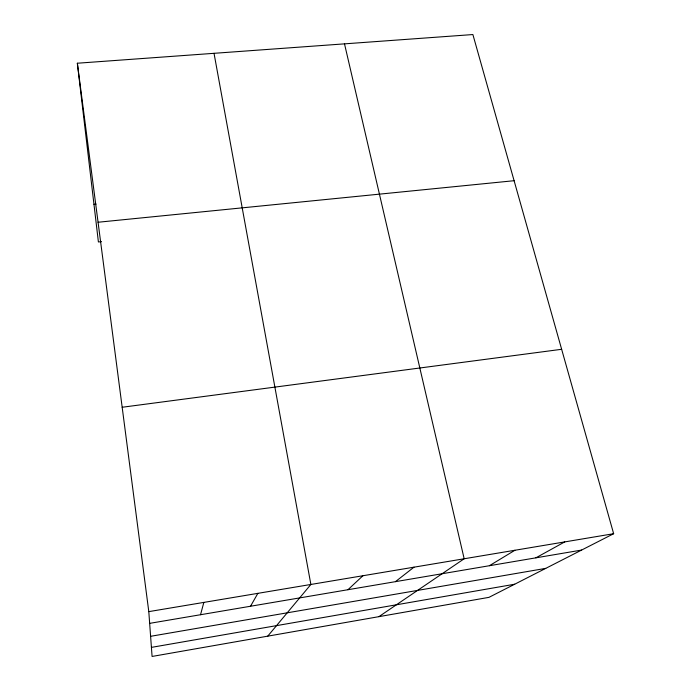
<?xml version="1.0" encoding="UTF-8"?>
<svg xmlns="http://www.w3.org/2000/svg" width="691" height="691" viewBox="0 0 691 691"><rect width="100%" height="100%" fill="white"/><g stroke="black" fill="none" stroke-linecap="round" stroke-linejoin="round"><path stroke-width="1.04" d="M200.528 614.731L203.845 602.405M250.522 606.249L257.864 593.353M267.737 636.161L310.872 584.465L214.029 53.319M347.944 589.725L362.913 575.741M395.425 581.667L414.004 567.173M378.893 616.666L464.171 558.769L344.507 43.861M489.392 565.722L514.916 550.261M535.87 557.836L564.737 541.908M613.651 533.711L488.969 597.352L152.08 656.45L148.798 611.63L77.349 63.227L472.886 34.55L613.651 533.711L148.798 611.63M151.415 647.381L514.674 584.232M150.603 636.307L545.743 568.373M149.662 623.36L581.58 550.079M122.177 407.258L561.645 349.292M101.534 241.643L98.398 241.962L77.349 63.227M98.07 222.243L514.104 180.705M93.967 204.294L96.075 204.087"/></g></svg>
